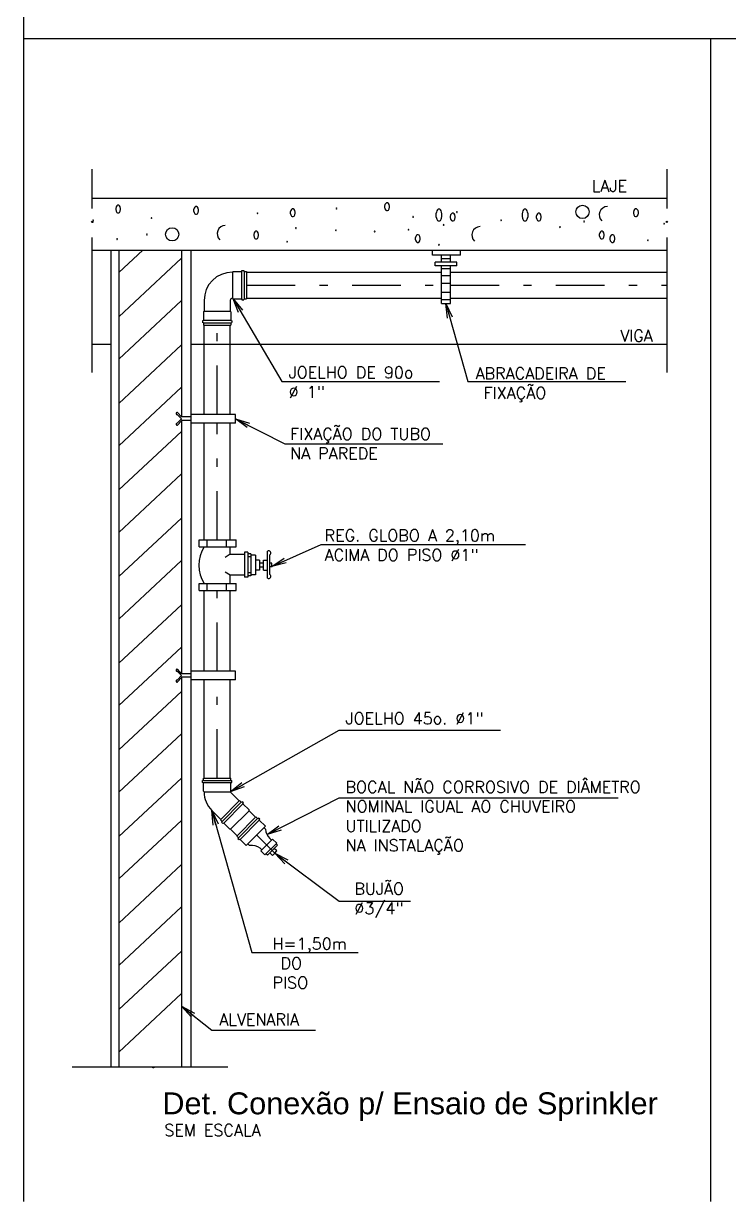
# Model space of a CAD drawing. Header units: millimetres. Extents: x 0 to 114, y 0 to 82.
# Drawn here: x 32.74 to 41.43, y 0 to 14.51 of the extents above; entities that cross this region are included whole.
import ezdxf

# ---------------------------------------------------------------- set-up
doc = ezdxf.new("R2010")
doc.units = ezdxf.units.MM
doc.linetypes.add('DASHDOT', pattern=[1, 0.5, -0.25, 0, -0.25])
for name, color, linetype in [('ARQ', 8, 'Continuous'), ('CAR-01', 252, 'Continuous'), ('CONEXAO', 1, 'Continuous'), ('ESTRUTURA TETO', 8, 'Continuous'), ('INC', 2, 'Continuous'), ('INC-TÍTULO', 7, 'Continuous'), ('TE-INC', 7, 'Continuous')]:
    doc.layers.add(name, color=color, linetype=linetype)
doc.styles.add('140-50', font='arial.ttf', dxfattribs={"height": 0.3})
doc.styles.add('60-100', font='romans.shx', dxfattribs={"height": 0.16})
doc.styles.add('60-50', font='romans.shx', dxfattribs={"height": 0.08})
doc.styles.add('ROMANS', font='ROMANS.SHX', dxfattribs={"height": 0.15})
doc.dimstyles.new('SETAS75', dxfattribs={"dimtxt": 0.16, "dimasz": 0.15, "dimexe": 0.15, "dimexo": 0, "dimgap": 0.1, "dimtad": 1, "dimzin": 10, "dimdsep": 46, "dimtxsty": '60-100', "dimblk1": 'OPEN', "dimblk2": 'OPEN', "dimsah": 1, "dimcen": 0, "dimclrd": 8, "dimclre": 8, "dimclrt": 7, "dimadec": 0, "dimazin": 0, "dimtfac": 1, "dimtix": 1, "dimtmove": 2, "dimatfit": 3, "dimldrblk": 'OPEN', "dimfxl": 0.15, "dimtolj": 1, "dimtzin": 6, "dimarcsym": 0})

# ---------------------------------------------------------------- blocks, each defined once
blk = doc.blocks.new('_OPEN')
at = {"color": 0, "linetype": 'ByBlock'}
for p, q in [((-1, 0.167), (0, 0)), ((0, 0), (-1, -0.167)), ((0, 0), (-1, 0))]:
    blk.add_line(p, q, dxfattribs=at)
blk = doc.blocks.new('A$C3FF12CC4')
at = {"layer": 'ARQ'}
for p, q in [((0.205, 8.816), (0.205, 9.22)), ((6.105, 8.816), (6.105, 9.22)), ((0.205, 7.134), (0.205, 8.518)), ((6.105, 7.134), (6.105, 8.518)), ((0.396, 8.388), (0.396, 0)), ((0.48, 8.159), (0.725, 8.388)), ((1.219, 8.388), (1.219, 0)), ((0.48, 7.705), (1.123, 8.305)), ((0.48, 7.27), (1.123, 7.87)), ((0.205, 7.425), (0.396, 7.425)), ((0.48, 6.816), (1.123, 7.416)), ((1.219, 7.425), (6.105, 7.425)), ((0.48, 6.381), (1.123, 6.981)), ((0.48, 5.927), (1.123, 6.527)), ((0.48, 5.491), (1.123, 6.092)), ((0.48, 5.037), (1.123, 5.638)), ((0.48, 4.602), (1.123, 5.203)), ((0.48, 4.148), (1.123, 4.749)), ((0.48, 3.713), (1.123, 4.313)), ((0.48, 3.259), (1.123, 3.859)), ((0.48, 2.824), (1.123, 3.424)), ((0.48, 2.37), (1.123, 2.97)), ((0.48, 1.935), (1.123, 2.535)), ((0.48, 1.481), (1.123, 2.081)), ((0.48, 1.046), (1.123, 1.646)), ((0.48, 0.592), (1.123, 1.192)), ((0.48, 0.156), (1.123, 0.757)), ((1.598, 0), (0, 0))]:
    blk.add_line(p, q, dxfattribs=at)
for centre, radius in [((5.237, 8.781), 0.0682), ((0.206, 8.678), 0.00654), ((1.026, 8.551), 0.0682), ((6.103, 8.678), 0.00654), ((0.833, 0), 0.00654)]:
    blk.add_circle(centre, radius, dxfattribs=at)
for centre in [(5.494, 8.751), (1.573, 8.557), (4.187, 8.545)]:
    blk.add_arc(centre, 0.0853, 90.7388, 227.1614, dxfattribs=at)
at = {"layer": 'CONEXAO', "color": 8}
for p, q in [((1.646, 8.163), (1.652, 8.168)), ((1.646, 8.163), (1.646, 7.895)), ((1.652, 8.168), (1.741, 8.168)), ((1.741, 8.168), (1.743, 8.179)), ((1.741, 7.89), (1.741, 8.168)), ((1.743, 8.179), (1.762, 8.179)), ((1.765, 8.168), (1.762, 8.179)), ((1.765, 8.168), (1.789, 8.168)), ((1.765, 8.168), (1.765, 7.89)), ((1.789, 8.168), (1.789, 7.89)), ((1.354, 7.871), (1.354, 7.761)), ((1.622, 7.871), (1.622, 7.761)), ((1.646, 7.895), (1.652, 7.89)), ((1.652, 7.89), (1.741, 7.89)), ((1.741, 7.89), (1.743, 7.879)), ((1.743, 7.879), (1.762, 7.879)), ((1.765, 7.89), (1.762, 7.879)), ((1.765, 7.89), (1.789, 7.89)), ((1.354, 7.761), (1.349, 7.755)), ((1.349, 7.755), (1.349, 7.666)), ((1.354, 7.761), (1.622, 7.761)), ((1.622, 7.761), (1.627, 7.755)), ((1.627, 7.755), (1.627, 7.666)), ((1.349, 7.666), (1.338, 7.664)), ((1.338, 7.664), (1.338, 7.645)), ((1.349, 7.642), (1.338, 7.645)), ((1.627, 7.666), (1.349, 7.666)), ((1.349, 7.642), (1.349, 7.618)), ((1.349, 7.642), (1.627, 7.642)), ((1.349, 7.618), (1.627, 7.618)), ((1.627, 7.666), (1.638, 7.664)), ((1.627, 7.642), (1.638, 7.645)), ((1.627, 7.642), (1.627, 7.618)), ((1.638, 7.664), (1.638, 7.645)), ((1.802, 5.287), (1.768, 5.287)), ((1.768, 5.287), (1.768, 5.03)), ((1.802, 5.287), (1.802, 5.03)), ((1.835, 5.271), (1.802, 5.271)), ((1.802, 5.243), (1.835, 5.243)), ((1.835, 5.271), (1.835, 5.044)), ((1.88, 5.259), (1.835, 5.259)), ((1.88, 5.259), (1.88, 5.054)), ((1.924, 5.206), (1.88, 5.206)), ((1.924, 5.206), (1.924, 5.102)), ((1.962, 5.102), (1.962, 5.207)), ((1.962, 5.207), (2.004, 5.207)), ((2.004, 5.021), (2.004, 5.3)), ((2.03, 5.06), (2.03, 5.262)), ((1.924, 5.102), (1.88, 5.102)), ((1.924, 5.179), (1.962, 5.179)), ((1.924, 5.138), (1.962, 5.138)), ((1.962, 5.102), (2.004, 5.102)), ((2.049, 5.177), (2.03, 5.177)), ((2.03, 5.142), (2.049, 5.142)), ((2.049, 5.142), (2.049, 5.177)), ((1.802, 5.03), (1.768, 5.03)), ((1.802, 5.078), (1.835, 5.078)), ((1.835, 5.044), (1.802, 5.044)), ((1.88, 5.054), (1.835, 5.054)), ((1.349, 2.946), (1.338, 2.944)), ((1.338, 2.925), (1.338, 2.944)), ((1.349, 2.922), (1.338, 2.925)), ((1.349, 2.946), (1.349, 2.97)), ((1.349, 2.97), (1.627, 2.97)), ((1.349, 2.946), (1.627, 2.946)), ((1.349, 2.834), (1.349, 2.922)), ((1.627, 2.922), (1.349, 2.922)), ((1.627, 2.946), (1.627, 2.97)), ((1.627, 2.946), (1.638, 2.944)), ((1.627, 2.922), (1.638, 2.925)), ((1.627, 2.834), (1.627, 2.922)), ((1.638, 2.925), (1.638, 2.944)), ((1.354, 2.827), (1.349, 2.834)), ((1.354, 2.827), (1.622, 2.827)), ((1.622, 2.827), (1.627, 2.834)), ((1.714, 2.735), (1.622, 2.827)), ((1.521, 2.542), (1.718, 2.738)), ((1.538, 2.525), (1.735, 2.721)), ((1.752, 2.704), (1.555, 2.507)), ((1.735, 2.721), (1.718, 2.738)), ((1.735, 2.721), (1.744, 2.727)), ((1.758, 2.714), (1.744, 2.727)), ((1.752, 2.704), (1.758, 2.714)), ((1.815, 2.642), (1.752, 2.704)), ((1.432, 2.638), (1.525, 2.545)), ((1.538, 2.525), (1.521, 2.542)), ((1.626, 2.444), (1.816, 2.633)), ((1.689, 2.374), (1.886, 2.571)), ((1.706, 2.357), (1.903, 2.554)), ((1.816, 2.633), (1.815, 2.642)), ((1.816, 2.633), (1.882, 2.567)), ((1.903, 2.554), (1.886, 2.571)), ((1.903, 2.554), (1.912, 2.559)), ((1.926, 2.546), (1.912, 2.559)), ((1.92, 2.537), (1.926, 2.546)), ((1.538, 2.525), (1.533, 2.515)), ((1.546, 2.502), (1.533, 2.515)), ((1.555, 2.507), (1.546, 2.502)), ((1.618, 2.445), (1.555, 2.507)), ((1.626, 2.444), (1.618, 2.445)), ((1.626, 2.444), (1.693, 2.378)), ((1.92, 2.537), (1.723, 2.34)), ((1.786, 2.277), (1.983, 2.474)), ((1.983, 2.474), (1.92, 2.537)), ((1.706, 2.357), (1.689, 2.374)), ((1.706, 2.357), (1.7, 2.347)), ((1.714, 2.334), (1.7, 2.347)), ((1.723, 2.34), (1.714, 2.334)), ((1.786, 2.277), (1.723, 2.34))]:
    blk.add_line(p, q, dxfattribs=at)
for centre, radius, start, end in [((1.646, 7.871), 0.292, 90, 180), ((1.646, 7.871), 0.0241, 90, 180), ((2.016, 5.28), 0.0232, 306.83, 119.5609), ((2.016, 5.041), 0.0232, 240.4391, 53.17), ((1.622, 2.827), 0.268, 180, 225)]:
    blk.add_arc(centre, radius, start, end, dxfattribs=at)
at = {"layer": 'ESTRUTURA TETO'}
for p, q in [((0.205, 8.923), (6.105, 8.923)), ((0.205, 8.388), (6.105, 8.388)), ((0.48, 8.388), (0.48, 0)), ((1.123, 8.388), (1.123, 6.676)), ((1.123, 6.64), (1.123, 4.04)), ((1.123, 4.005), (1.123, 0))]:
    blk.add_line(p, q, dxfattribs=at)
at = {"layer": 'INC', "color": 7}
for p, q in [((3.698, 8.337), (3.698, 8.388)), ((3.984, 8.337), (3.984, 8.388)), ((3.984, 8.337), (3.698, 8.337)), ((3.947, 8.264), (3.725, 8.264)), ((3.725, 8.226), (3.725, 8.264)), ((3.947, 8.226), (3.725, 8.226)), ((3.79, 8.264), (3.79, 8.337)), ((3.881, 8.298), (3.79, 8.298)), ((3.79, 7.841), (3.79, 8.226)), ((3.881, 8.264), (3.881, 8.337)), ((3.881, 7.841), (3.881, 8.226)), ((3.947, 8.226), (3.947, 8.264)), ((3.881, 8.198), (3.79, 8.198)), ((3.881, 8.126), (3.79, 8.126)), ((3.881, 8.046), (3.79, 8.046)), ((3.881, 7.953), (3.79, 7.953)), ((3.881, 7.878), (3.79, 7.878)), ((3.79, 7.841), (3.881, 7.841)), ((1.121, 6.657), (1.078, 6.702)), ((1.121, 6.657), (1.078, 6.611)), ((1.123, 6.676), (1.08, 6.722)), ((1.219, 6.676), (1.123, 6.676)), ((1.675, 6.703), (1.222, 6.703)), ((1.675, 6.613), (1.675, 6.703)), ((1.123, 6.637), (1.08, 6.592)), ((1.219, 6.64), (1.123, 6.64)), ((1.675, 6.613), (1.222, 6.613)), ((1.387, 5.343), (1.387, 5.417)), ((1.585, 5.343), (1.585, 5.417)), ((1.622, 5.267), (1.569, 5.235)), ((1.622, 5.051), (1.569, 5.082)), ((1.387, 4.894), (1.387, 4.966)), ((1.585, 4.894), (1.585, 4.966)), ((1.121, 4.021), (1.078, 4.066)), ((1.121, 4.021), (1.078, 3.975)), ((1.123, 4.04), (1.08, 4.086)), ((1.123, 4.001), (1.08, 3.956)), ((1.219, 4.04), (1.123, 4.04)), ((1.219, 4.005), (1.123, 4.005)), ((1.675, 4.067), (1.222, 4.067)), ((1.675, 3.977), (1.675, 4.067)), ((1.675, 3.977), (1.222, 3.977))]:
    blk.add_line(p, q, dxfattribs=at)
at = {"layer": 'INC', "color": 254}
for p, q in [((1.789, 8.163), (3.79, 8.163)), ((3.881, 8.163), (6.105, 8.163)), ((1.789, 7.895), (3.79, 7.895)), ((3.881, 7.895), (6.105, 7.895)), ((1.354, 6.703), (1.354, 7.618)), ((1.622, 6.703), (1.622, 7.618)), ((1.354, 5.415), (1.354, 6.613)), ((1.622, 5.415), (1.622, 6.613)), ((1.303, 5.343), (1.303, 5.415)), ((1.303, 5.415), (1.684, 5.415)), ((1.303, 5.343), (1.684, 5.343)), ((1.622, 5.267), (1.622, 5.343)), ((1.684, 5.343), (1.684, 5.415)), ((1.622, 5.267), (1.768, 5.267)), ((1.303, 4.894), (1.303, 4.966)), ((1.303, 4.966), (1.684, 4.966)), ((1.768, 5.051), (1.622, 5.051)), ((1.622, 4.966), (1.622, 5.051)), ((1.684, 4.894), (1.684, 4.966)), ((1.303, 4.894), (1.684, 4.894)), ((1.354, 4.067), (1.354, 4.894)), ((1.622, 4.067), (1.622, 4.894)), ((1.354, 2.97), (1.354, 3.977)), ((1.622, 2.97), (1.622, 3.977)), ((1.983, 2.446), (1.969, 2.46)), ((1.937, 2.223), (2.057, 2.343)), ((1.979, 2.181), (2.099, 2.301)), ((2.047, 2.333), (2.029, 2.35)), ((2.099, 2.301), (2.057, 2.343)), ((1.821, 2.277), (1.804, 2.294)), ((1.946, 2.232), (1.929, 2.249)), ((1.979, 2.181), (1.937, 2.223)), ((2.003, 2.177), (1.989, 2.191)), ((2.003, 2.177), (2.106, 2.279)), ((2.056, 2.176), (2.029, 2.203)), ((2.056, 2.176), (2.079, 2.199)), ((2.101, 2.221), (2.074, 2.248)), ((2.079, 2.199), (2.101, 2.221)), ((2.106, 2.279), (2.092, 2.293))]:
    blk.add_line(p, q, dxfattribs=at)
at = {"layer": 'INC', "color": 8, "linetype": 'DASHDOT'}
for p, q in [((1.789, 8.029), (3.79, 8.029)), ((3.881, 8.029), (6.105, 8.029)), ((1.488, 6.703), (1.488, 7.618)), ((1.488, 5.415), (1.488, 6.613)), ((1.488, 4.067), (1.488, 4.894)), ((1.488, 2.97), (1.488, 3.977)), ((2.092, 2.186), (1.893, 2.385))]:
    blk.add_line(p, q, dxfattribs=at)
at = {"layer": 'INC', "color": 7}
for centre, start, end in [((1.076, 6.712), 70.1888, 280.2779), ((1.076, 6.601), 79.7221, 289.8112), ((1.076, 4.076), 70.1888, 280.2779), ((1.076, 3.965), 79.7221, 289.8112)]:
    blk.add_arc(centre, 0.0101, start, end, dxfattribs=at)
at = {"layer": 'INC', "color": 254}
for centre, radius, start, end in [((1.646, 5.154), 0.347, 147.1136, 212.8864), ((2.125, 2.455), 0.142, 183.5426, 227.8254), ((1.843, 2.136), 0.142, 52.7959, 98.7643)]:
    blk.add_arc(centre, radius, start, end, dxfattribs=at)
at = {"layer": 'ARQ', "style": 'ROMANS', "width": 0.75}
for s, p in [('o', (0.436, 8.77)), ('o', (1.235, 8.757)), ('o', (3.195, 8.794)), ('.', (0.794, 8.713)), ('.', (1.883, 8.761)), ('o', (2.227, 8.733)), ('.', (2.694, 8.81)), ('.', (3.481, 8.725)), ('O o', (3.722, 8.688)), ('.', (3.928, 8.773)), ('O o', (4.605, 8.688)), ('o', (5.749, 8.733)), ('.', (0.196, 8.688)), ('.', (2.277, 8.608)), ('.', (2.687, 8.586)), ('.', (3.085, 8.574)), ('.', (3.432, 8.592)), ('.', (3.793, 8.642)), ('.', (4.384, 8.688)), ('.', (4.987, 8.62)), ('.', (5.236, 8.677)), ('.', (6.055, 8.654)), ('.', (0.443, 8.495)), ('.', (0.746, 8.543)), ('o', (1.852, 8.503)), ('.', (2.186, 8.471)), ('o', (3.51, 8.467)), ('o', (5.398, 8.503)), ('o', (5.507, 8.467)), ('.', (5.889, 8.483)), ('.', (3.745, 8.438))]:
    blk.add_text(s, height=0.12, dxfattribs=at).set_placement(p)
at = {"layer": 'INC-TÍTULO'}
for s, height, style, p in [('Det. Conexão p/ Ensaio de Sprinkler', 0.225, '140-50', (0.926, -0.482)), ('SEM ESCALA', 0.12, '60-50', (0.946, -0.705))]:
    blk.add_text(s, height=height, dxfattribs=dict(at, style=style)).set_placement(p)
at = {"layer": 'TE-INC', "style": '60-50'}
for s, p in [('LAJE', (5.334, 8.987)), ('VIGA', (5.624, 7.45))]:
    blk.add_text(s, height=0.12, dxfattribs=at).set_placement(p)
at = {"layer": 'TE-INC', "char_height": 0.12, "attachment_point": 1, "style": '60-50'}
for s, insert, width in [('JOELHO DE 90o  %%C 1"', (2.222, 7.193), 1.57016), ('ABRACADEIRA DE  FIXAÇÃO', (4.14, 7.183), 1.49714), ('FIXAÇÃO DO TUBO NA PAREDE', (2.237, 6.562), 1.62286), ('REG. GLOBO A 2,10m \\PACIMA DO PISO %%C1"', (2.591, 5.52), 3.51429), ('JOELHO 45o. %%C1"', (2.806, 3.641), 2.05143), ('BOCAL NÃO CORROSIVO DE DIÂMETRO NOMINAL IGUAL AO CHUVEIRO UTILIZADO \\PNA INSTALAÇÃO', (2.806, 2.938), 3.32963), ('BUJÃO \\P%%C3/4"', (2.896, 1.893), 1.59429), ('H=1,50m  DO PISO', (2.057, 1.329), 0.8), ('ALVENARIA', (1.51, 0.551), 0.89714)]:
    blk.add_mtext(s, dxfattribs=dict(at, insert=insert, width=width))
at = {"layer": 'TE-INC'}
for points in [[(1.652, 7.89), (2.151, 7.039), (3.77, 7.039)], [(3.835, 7.841), (4.062, 7.039), (5.681, 7.039)], [(1.675, 6.658), (2.184, 6.399), (3.803, 6.399)], [(2.049, 5.142), (2.554, 5.368), (4.653, 5.368)], [(1.622, 2.827), (2.74, 3.462), (4.396, 3.462)], [(2, 2.389), (2.74, 2.766), (5.604, 2.766)], [(1.432, 2.638), (1.843, 1.18), (2.936, 1.18)], [(2.079, 2.199), (2.74, 1.706), (3.471, 1.706)], [(1.123, 0.629), (1.435, 0.38), (2.497, 0.38)]]:
    blk.add_leader(points, dimstyle='SETAS75', override={"dimclrd": 8}, dxfattribs=at)

msp = doc.modelspace()

# ---------------------------------------------------------------- linework, layer by layer
at = {"layer": 'CAR-01'}
for p, q in [((32.738, 28.65), (32.738, 0)), ((32.738, 14.325), (45.3, 14.325)), ((41.197, 14.325), (41.197, 0))]:
    msp.add_line(p, q, dxfattribs=at)

# ---------------------------------------------------------------- block references
at = {"color": 7, "xscale": 1.199999999999999, "yscale": 1.199999999999999, "zscale": 1.199999999999999}
msp.add_blockref('A$C3FF12CC4', (33.336, 1.652), dxfattribs=at)

doc.saveas('drawing.dxf')
